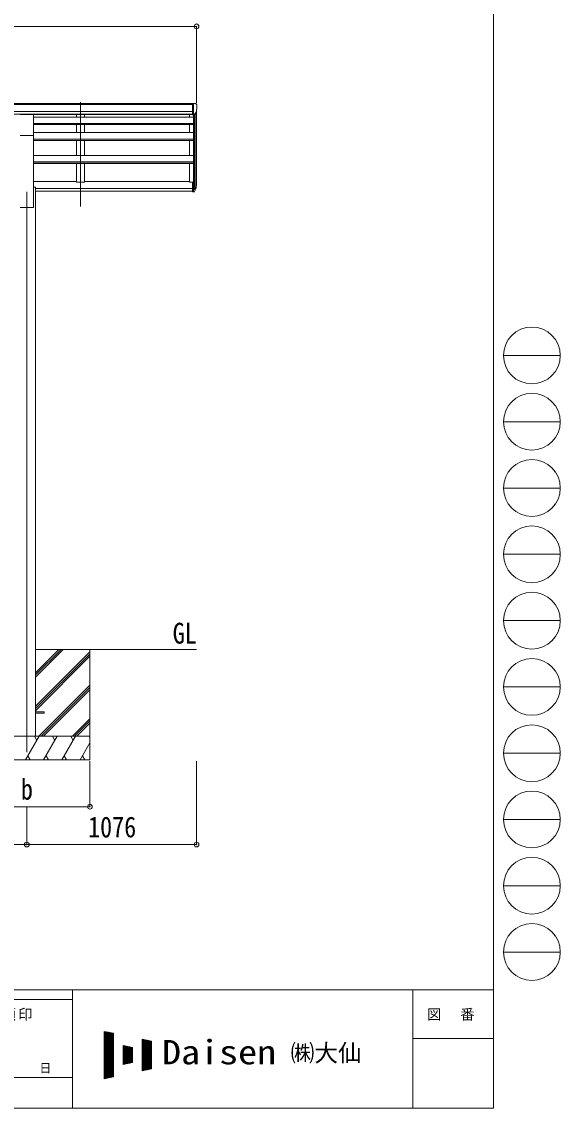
# Model space of a CAD drawing. Units: millimetres at full size, sheet at 1:30; details may follow other scales. Extents: x -8385 to 8479, y -5853 to 5787.
# Drawn here: x 5065 to 8479, y -5853 to 1032 of the extents above; entities that cross this region are included whole.
import ezdxf
from ezdxf.enums import TextEntityAlignment as Align

# ---------------------------------------------------------------- set-up
doc = ezdxf.new("R2010")
doc.units = ezdxf.units.MM
doc.header["$LTSCALE"] = 30
doc.header["$PDMODE"] = 32
doc.header["$PDSIZE"] = 30
for name, color, linetype, lineweight in [('0-0_0', 7, 'Continuous', 9), ('0-1_本体', 4, 'Continuous', 9), ('0-2_部品', 7, 'Continuous', 9), ('0-8_PARTS2', 2, 'Continuous', 9), ('0-A_寸法', 6, 'Continuous', 9), ('F-0_240', 7, 'Continuous', 9)]:
    doc.layers.add(name, color=color, linetype=linetype, lineweight=lineweight)
doc.styles.add('ＭＳ ゴシック', font='')
doc.styles.get('ＭＳ ゴシック').set_extended_font_data('MS Gothic')

msp = doc.modelspace()

# ---------------------------------------------------------------- linework, layer by layer
at = {"layer": '0-0_0'}
for p, q in [((5152.72, -2945.47), (6173.72, -2945.47)), ((5152.72, -3121.3), (5328.55, -2945.47)), ((5152.72, -3107.16), (5314.41, -2945.47)), ((5152.72, -3093.02), (5300.26, -2945.47)), ((5152.72, -3305.15), (5497.72, -2960.15)), ((5497.72, -2945.47), (5497.72, -3645.47)), ((5152.72, -3319.29), (5497.72, -2974.29)), ((5152.72, -3333.43), (5497.72, -2988.44)), ((5174.53, -3495.47), (5497.72, -3172.28)), ((5188.67, -3495.47), (5497.72, -3186.43)), ((5202.81, -3495.47), (5497.72, -3200.57)), ((5386.66, -3495.47), (5497.72, -3384.41)), ((5400.8, -3495.47), (5497.72, -3398.56)), ((5414.94, -3495.47), (5497.72, -3412.7)), ((5497.72, -3495.47), (4697.72, -3495.47)), ((5088.87, -3645.47), (5175.48, -3495.47)), ((5160.48, -3521.45), (5145.47, -3495.47)), ((5204.34, -3645.47), (5290.95, -3495.47)), ((5275.95, -3521.45), (5260.95, -3495.47)), ((5319.81, -3645.47), (5406.42, -3495.47)), ((5376.42, -3495.47), (5391.42, -3521.45)), ((5491.89, -3495.47), (5497.72, -3505.57)), ((5435.28, -3645.47), (5497.72, -3537.33)), ((4697.72, -3645.47), (5497.72, -3645.47)), ((5103.87, -3619.49), (5118.87, -3645.47)), ((5219.34, -3619.49), (5234.34, -3645.47)), ((5334.81, -3619.49), (5349.81, -3645.47)), ((5450.28, -3619.49), (5465.28, -3645.47))]:
    msp.add_line(p, q, dxfattribs=at)
at = {"layer": '0-1_本体'}
for p, q in [((1148.22, 512.95), (6147.22, 512.95)), ((1148.22, 507.59), (6147.22, 507.59)), ((1148.22, 464.08), (6147.22, 464.07)), ((1148.22, 446.41), (6147.22, 446.41)), ((5140.22, 443.91), (6147.22, 443.91)), ((6153.72, 428.17), (5140.22, 428.17)), ((5412.72, 443.95), (5412.72, 428.17)), ((5462.72, 443.95), (5462.72, 428.17)), ((6128.72, 443.62), (6128.72, 427.76)), ((6153.72, 442.57), (6153.72, 15.97)), ((6159.72, 442.05), (6159.72, -28.47)), ((6169.43, 457.4), (6169.43, -10.47)), ((6173.72, 13.8), (6173.72, 476.2)), ((5140.22, 386.48), (6153.72, 386.48)), ((5140.22, 384.79), (6153.72, 384.79)), ((5140.22, 380.38), (6153.72, 380.38)), ((5412.72, 380.38), (5412.72, 329.4)), ((5462.72, 380.38), (5462.72, 329.4)), ((6128.72, 380.38), (6128.72, 329.39)), ((5140.22, 329.39), (6153.72, 329.39)), ((5140.22, -145.47), (5140.22, 310.17)), ((5140.22, 288.74), (6153.72, 288.74)), ((5140.22, 287.05), (6153.72, 287.05)), ((5140.22, 280.33), (6153.88, 280.33)), ((5412.72, 280.35), (5412.72, 183.66)), ((5462.72, 280.35), (5462.72, 183.66)), ((6128.72, 280.33), (6128.72, 183.66)), ((5140.22, 183.66), (6153.72, 183.66)), ((6153.72, 144.19), (5140.22, 144.19)), ((6153.72, 142.51), (5140.22, 142.51)), ((6153.72, 133.47), (5140.22, 133.47)), ((5412.72, 133.47), (5412.72, 15.55)), ((5462.72, 133.47), (5462.72, 15.55)), ((6128.72, 133.47), (6128.72, 15.14)), ((5140.22, 20.35), (5412.72, 20.35)), ((5412.72, 15.55), (5462.72, 15.55)), ((5462.72, 20.35), (6128.72, 20.35)), ((6147.22, 15.14), (6128.72, 15.14)), ((5140.22, -15.47), (5152.72, -15.47)), ((5152.72, -15.47), (5152.72, -3495.46)), ((5152.72, -23.95), (6147.22, -23.95)), ((5152.72, -25.33), (6147.22, -25.33)), ((5152.72, -42.51), (6147.22, -42.51)), ((5055.22, -145.47), (5140.22, -145.47))]:
    msp.add_line(p, q, dxfattribs=at)
at = {"layer": '0-2_部品'}
for p, q in [((6147.22, 514.56), (6137.22, 514.47)), ((6137.22, 512.95), (6137.22, 514.47)), ((6147.22, 442.57), (6147.22, 514.56)), ((6165.72, 514.56), (6147.22, 514.56)), ((6153.72, 441.57), (6153.72, 514.56)), ((6165.72, 514.56), (6168.05, 514.41)), ((6168.81, 513.99), (6172.87, 508.18)), ((6175.72, 505.18), (6175.72, 504.56)), ((5055.22, 444.32), (5140.22, 444.32)), ((5140.22, 310.17), (5140.22, 444.32)), ((6147.22, 442.57), (6153.72, 442.57)), ((6153.72, 441.57), (6158.93, 441.89)), ((6161.34, 443.38), (6170.62, 459.45)), ((5055.22, 310.17), (5140.22, 310.17)), ((6147.22, 15.97), (6147.22, -45.09)), ((6147.22, 15.97), (6153.72, 15.97)), ((6153.72, 15.97), (6153.72, -45.91)), ((6147.22, -22.34), (6153.72, -22.34)), ((6147.22, -27.74), (6153.72, -27.74)), ((6147.22, -45.09), (6153.72, -45.09)), ((6153.72, -28.74), (6158.85, -28.74)), ((6153.72, -30.74), (6158.56, -30.74)), ((6153.72, -45.91), (6158.56, -45.91)), ((6160.15, -27.99), (6169.91, -9.58)), ((6171.33, -10.07), (6161.16, -29.24)), ((6168.74, -26.93), (6161.16, -44.41))]:
    msp.add_line(p, q, dxfattribs=at)
at = {"layer": '0-2_部品', "color": 4}
msp.add_line((5207.52, -3340.97), (5152.72, -3340.97), dxfattribs=at)
msp.add_lwpolyline([(5207.52, -3340.97), (5207.52, -3349.97), (5152.72, -3349.97)], dxfattribs=at)
at = {"layer": '0-2_部品'}
for centre, radius, start, end in [((6167.99, 513.41), 1, 35, 86.5), ((5973.72, 504.56), 202, 347.09739, 0), ((6172.72, 505.18), 3, 0, 87), ((6158.74, 444.88), 3, 273.5, 330), ((6040.5, 9.15), 133.22, 344.28698, 356.72013), ((6085.77, 16.38), 88.05, 342.78929, 2.77608), ((6085.06, 12.1), 89.07, 345.58812, 5.50424), ((6158.56, -27.74), 3, 270, 330), ((6158.56, -42.91), 3, 270, 330), ((6158.85, -27.24), 1.5, 270, 330)]:
    msp.add_arc(centre, radius, start, end, dxfattribs=at)
at = {"layer": '0-8_PARTS2'}
for p, q in [((5437.72, -139.27), (5437.72, 523.26)), ((5097.72, -45.47), (5097.72, -3595.47))]:
    msp.add_line(p, q, dxfattribs=at)
at = {"layer": '0-A_寸法'}
for p, q in [((1121.72, 1002.89), (6173.72, 1002.89)), ((6173.72, 1002.89), (6173.72, 518.71)), ((5497.72, -3941.86), (5497.72, -3652.89)), ((6173.72, -4181.84), (6173.72, -3652.89)), ((4697.72, -3941.86), (5497.72, -3941.86)), ((5097.72, -4181.84), (5097.72, -3941.86)), ((2197.72, -4181.84), (5097.72, -4181.84)), ((5097.72, -4181.84), (6173.72, -4181.84))]:
    msp.add_line(p, q, dxfattribs=at)
for p in [(6173.72, 1002.89), (5497.72, -3941.86), (5097.72, -4181.84), (6173.72, -4181.84)]:
    msp.add_point(p, dxfattribs=at)
at = {"layer": 'F-0_240', "color": 5}
for p, q in [((8054.55, 5787.34), (8054.55, -5852.66)), ((-8385.45, -5102.66), (8054.55, -5102.66)), ((-8385.45, -5162.66), (5387.79, -5162.66)), ((5387.79, -5102.66), (5387.79, -5852.66)), ((7544.54, -5102.66), (7544.54, -5852.66)), ((7544.54, -5410.16), (8054.55, -5410.16)), ((4547.79, -5657.66), (5387.79, -5657.66)), ((-8385.45, -5852.66), (8054.55, -5852.66))]:
    msp.add_line(p, q, dxfattribs=at)
at = {"layer": 'F-0_240', "color": 4}
for p, q in [((8118.66, -1082.66), (8478.66, -1082.66)), ((8118.66, -1502.66), (8478.66, -1502.66)), ((8118.66, -1922.66), (8478.66, -1922.66)), ((8118.66, -2342.66), (8478.66, -2342.66)), ((8118.66, -2762.66), (8478.66, -2762.66)), ((8118.66, -3182.66), (8478.66, -3182.66)), ((8118.66, -3602.66), (8478.66, -3602.66)), ((8118.66, -4022.66), (8478.66, -4022.66)), ((8118.66, -4442.66), (8478.66, -4442.66)), ((8118.66, -4862.66), (8478.66, -4862.66))]:
    msp.add_line(p, q, dxfattribs=at)
at = {"layer": 'F-0_240'}
for p, q in [((5587.75, -5365.26), (5647.75, -5377.76)), ((5587.75, -5365.26), (5587.75, -5665.26)), ((5587.75, -5368.08), (5601.3, -5368.08)), ((5589.53, -5664.89), (5589.53, -5365.63)), ((5592.53, -5664.26), (5592.53, -5366.25)), ((5595.53, -5663.64), (5595.53, -5366.88)), ((5598.53, -5663.01), (5598.53, -5367.5)), ((5601.53, -5662.39), (5601.53, -5368.13)), ((5604.53, -5661.76), (5604.53, -5368.75)), ((5607.53, -5661.14), (5607.53, -5369.38)), ((5610.53, -5660.51), (5610.53, -5370)), ((5587.75, -5371.08), (5615.7, -5371.08)), ((5587.75, -5374.08), (5630.1, -5374.08)), ((5587.75, -5377.08), (5644.5, -5377.08)), ((5587.75, -5380.08), (5647.75, -5380.08)), ((5587.75, -5383.08), (5647.75, -5383.08)), ((5587.75, -5386.08), (5647.75, -5386.08)), ((5587.75, -5389.08), (5647.75, -5389.08)), ((5587.75, -5392.08), (5647.75, -5392.08)), ((5587.75, -5395.08), (5647.75, -5395.08)), ((5587.75, -5398.08), (5647.75, -5398.08)), ((5587.75, -5401.08), (5647.75, -5401.08)), ((5587.75, -5404.08), (5647.75, -5404.08)), ((5587.75, -5407.08), (5647.75, -5407.08)), ((5587.75, -5410.08), (5647.75, -5410.08)), ((5587.75, -5413.08), (5647.75, -5413.08)), ((5587.75, -5416.08), (5647.75, -5416.08)), ((5587.75, -5419.08), (5647.75, -5419.08)), ((5587.75, -5422.08), (5647.75, -5422.08)), ((5587.75, -5425.08), (5647.75, -5425.08)), ((5587.75, -5428.08), (5647.75, -5428.08)), ((5587.75, -5431.08), (5647.75, -5431.08)), ((5587.75, -5434.08), (5647.75, -5434.08)), ((5587.75, -5437.08), (5647.75, -5437.08)), ((5613.53, -5659.89), (5613.53, -5370.63)), ((5616.53, -5659.26), (5616.53, -5371.25)), ((5619.53, -5658.64), (5619.53, -5371.88)), ((5622.53, -5658.01), (5622.53, -5372.5)), ((5625.53, -5657.39), (5625.53, -5373.13)), ((5628.53, -5656.76), (5628.53, -5373.75)), ((5631.53, -5656.14), (5631.53, -5374.38)), ((5634.53, -5655.51), (5634.53, -5375)), ((5637.53, -5654.89), (5637.53, -5375.63)), ((5640.53, -5654.26), (5640.53, -5376.25)), ((5643.53, -5653.64), (5643.53, -5376.88)), ((5646.53, -5653.01), (5646.53, -5377.5)), ((5647.75, -5377.76), (5647.75, -5652.76)), ((5827.75, -5415.26), (5887.75, -5427.76)), ((5827.75, -5415.26), (5827.75, -5615.26)), ((5827.75, -5416.08), (5831.7, -5416.08)), ((5827.75, -5419.08), (5846.1, -5419.08)), ((5827.75, -5422.08), (5860.5, -5422.08)), ((5827.75, -5425.08), (5874.9, -5425.08)), ((5827.75, -5428.08), (5887.75, -5428.08)), ((5827.75, -5431.08), (5887.75, -5431.08)), ((5827.75, -5434.08), (5887.75, -5434.08)), ((5827.75, -5437.08), (5887.75, -5437.08)), ((5829.53, -5614.89), (5829.53, -5415.63)), ((5832.53, -5614.26), (5832.53, -5416.25)), ((5835.53, -5613.64), (5835.53, -5416.88)), ((5838.53, -5613.01), (5838.53, -5417.5)), ((5841.53, -5612.39), (5841.53, -5418.13)), ((5844.53, -5611.76), (5844.53, -5418.75)), ((5847.53, -5611.14), (5847.53, -5419.38)), ((5850.53, -5610.51), (5850.53, -5420)), ((5853.53, -5609.89), (5853.53, -5420.63)), ((5856.53, -5609.26), (5856.53, -5421.25)), ((5859.53, -5608.64), (5859.53, -5421.88)), ((5862.53, -5608.01), (5862.53, -5422.5)), ((5865.53, -5607.39), (5865.53, -5423.13)), ((5868.53, -5606.76), (5868.53, -5423.75)), ((5871.53, -5606.14), (5871.53, -5424.38)), ((5874.53, -5605.51), (5874.53, -5425)), ((5877.53, -5604.89), (5877.53, -5425.63)), ((5880.53, -5604.26), (5880.53, -5426.25)), ((5883.53, -5603.64), (5883.53, -5426.88)), ((5886.53, -5603.01), (5886.53, -5427.5)), ((5887.75, -5427.76), (5887.75, -5602.76)), ((5587.75, -5440.08), (5647.75, -5440.08)), ((5587.75, -5443.08), (5647.75, -5443.08)), ((5587.75, -5446.08), (5647.75, -5446.08)), ((5587.75, -5449.08), (5647.75, -5449.08)), ((5587.75, -5452.08), (5647.75, -5452.08)), ((5587.75, -5455.08), (5647.75, -5455.08)), ((5587.75, -5458.08), (5647.75, -5458.08)), ((5587.75, -5461.08), (5647.75, -5461.08)), ((5587.75, -5464.08), (5647.75, -5464.08)), ((5587.75, -5467.08), (5647.75, -5467.08)), ((5587.75, -5470.08), (5647.75, -5470.08)), ((5587.75, -5473.08), (5647.75, -5473.08)), ((5587.75, -5476.08), (5647.75, -5476.08)), ((5587.75, -5479.08), (5647.75, -5479.08)), ((5587.75, -5482.08), (5647.75, -5482.08)), ((5587.75, -5485.08), (5647.75, -5485.08)), ((5587.75, -5488.08), (5647.75, -5488.08)), ((5587.75, -5491.08), (5647.75, -5491.08)), ((5587.75, -5494.08), (5647.75, -5494.08)), ((5587.75, -5497.08), (5647.75, -5497.08)), ((5587.75, -5500.08), (5647.75, -5500.08)), ((5587.75, -5503.08), (5647.75, -5503.08)), ((5587.75, -5506.08), (5647.75, -5506.08)), ((5707.75, -5455.26), (5767.75, -5467.76)), ((5707.75, -5455.26), (5707.75, -5575.26)), ((5707.75, -5458.08), (5721.3, -5458.08)), ((5707.75, -5461.08), (5735.7, -5461.08)), ((5707.75, -5464.08), (5750.1, -5464.08)), ((5707.75, -5467.08), (5764.5, -5467.08)), ((5707.75, -5470.08), (5767.75, -5470.08)), ((5707.75, -5473.08), (5767.75, -5473.08)), ((5707.75, -5476.08), (5767.75, -5476.08)), ((5707.75, -5479.08), (5767.75, -5479.08)), ((5707.75, -5482.08), (5767.75, -5482.08)), ((5707.75, -5485.08), (5767.75, -5485.08)), ((5707.75, -5488.08), (5767.75, -5488.08)), ((5707.75, -5491.08), (5767.75, -5491.08)), ((5707.75, -5494.08), (5767.75, -5494.08)), ((5707.75, -5497.08), (5767.75, -5497.08)), ((5707.75, -5500.08), (5767.75, -5500.08)), ((5707.75, -5503.08), (5767.75, -5503.08)), ((5707.75, -5506.08), (5767.75, -5506.08)), ((5709.53, -5574.89), (5709.53, -5455.63)), ((5712.53, -5574.26), (5712.53, -5456.25)), ((5715.53, -5573.64), (5715.53, -5456.88)), ((5718.53, -5573.01), (5718.53, -5457.5)), ((5721.53, -5572.39), (5721.53, -5458.13)), ((5724.53, -5571.76), (5724.53, -5458.75)), ((5727.53, -5571.14), (5727.53, -5459.38)), ((5730.53, -5570.51), (5730.53, -5460)), ((5733.53, -5569.89), (5733.53, -5460.63)), ((5736.53, -5569.26), (5736.53, -5461.25)), ((5739.53, -5568.64), (5739.53, -5461.88)), ((5742.53, -5568.01), (5742.53, -5462.5)), ((5745.53, -5567.39), (5745.53, -5463.13)), ((5748.53, -5566.76), (5748.53, -5463.75)), ((5751.53, -5566.14), (5751.53, -5464.38)), ((5754.53, -5565.51), (5754.53, -5465)), ((5757.53, -5564.89), (5757.53, -5465.63)), ((5760.53, -5564.26), (5760.53, -5466.25)), ((5763.53, -5563.64), (5763.53, -5466.88)), ((5766.53, -5563.01), (5766.53, -5467.5)), ((5767.75, -5467.76), (5767.75, -5562.76)), ((5827.75, -5440.08), (5887.75, -5440.08)), ((5827.75, -5443.08), (5887.75, -5443.08)), ((5827.75, -5446.08), (5887.75, -5446.08)), ((5827.75, -5449.08), (5887.75, -5449.08)), ((5827.75, -5452.08), (5887.75, -5452.08)), ((5827.75, -5455.08), (5887.75, -5455.08)), ((5827.75, -5458.08), (5887.75, -5458.08)), ((5827.75, -5461.08), (5887.75, -5461.08)), ((5827.75, -5464.08), (5887.75, -5464.08)), ((5827.75, -5467.08), (5887.75, -5467.08)), ((5827.75, -5470.08), (5887.75, -5470.08)), ((5827.75, -5473.08), (5887.75, -5473.08)), ((5827.75, -5476.08), (5887.75, -5476.08)), ((5827.75, -5479.08), (5887.75, -5479.08)), ((5827.75, -5482.08), (5887.75, -5482.08)), ((5827.75, -5485.08), (5887.75, -5485.08)), ((5827.75, -5488.08), (5887.75, -5488.08)), ((5827.75, -5491.08), (5887.75, -5491.08)), ((5827.75, -5494.08), (5887.75, -5494.08)), ((5827.75, -5497.08), (5887.75, -5497.08)), ((5827.75, -5500.08), (5887.75, -5500.08)), ((5827.75, -5503.08), (5887.75, -5503.08)), ((5827.75, -5506.08), (5887.75, -5506.08)), ((5587.75, -5509.08), (5647.75, -5509.08)), ((5587.75, -5512.08), (5647.75, -5512.08)), ((5587.75, -5515.08), (5647.75, -5515.08)), ((5587.75, -5518.08), (5647.75, -5518.08)), ((5587.75, -5521.08), (5647.75, -5521.08)), ((5587.75, -5524.08), (5647.75, -5524.08)), ((5587.75, -5527.08), (5647.75, -5527.08)), ((5587.75, -5530.08), (5647.75, -5530.08)), ((5587.75, -5533.08), (5647.75, -5533.08)), ((5587.75, -5536.08), (5647.75, -5536.08)), ((5587.75, -5539.08), (5647.75, -5539.08)), ((5587.75, -5542.08), (5647.75, -5542.08)), ((5587.75, -5545.08), (5647.75, -5545.08)), ((5587.75, -5548.08), (5647.75, -5548.08)), ((5587.75, -5551.08), (5647.75, -5551.08)), ((5587.75, -5554.08), (5647.75, -5554.08)), ((5587.75, -5557.08), (5647.75, -5557.08)), ((5587.75, -5560.08), (5647.75, -5560.08)), ((5587.75, -5563.08), (5647.75, -5563.08)), ((5587.75, -5566.08), (5647.75, -5566.08)), ((5587.75, -5569.08), (5647.75, -5569.08)), ((5587.75, -5572.08), (5647.75, -5572.08)), ((5587.75, -5575.08), (5647.75, -5575.08)), ((5707.75, -5509.08), (5767.75, -5509.08)), ((5707.75, -5512.08), (5767.75, -5512.08)), ((5707.75, -5515.08), (5767.75, -5515.08)), ((5707.75, -5518.08), (5767.75, -5518.08)), ((5707.75, -5521.08), (5767.75, -5521.08)), ((5707.75, -5524.08), (5767.75, -5524.08)), ((5707.75, -5527.08), (5767.75, -5527.08)), ((5707.75, -5530.08), (5767.75, -5530.08)), ((5707.75, -5533.08), (5767.75, -5533.08)), ((5707.75, -5536.08), (5767.75, -5536.08)), ((5707.75, -5539.08), (5767.75, -5539.08)), ((5707.75, -5542.08), (5767.75, -5542.08)), ((5707.75, -5545.08), (5767.75, -5545.08)), ((5707.75, -5548.08), (5767.75, -5548.08)), ((5707.75, -5551.08), (5767.75, -5551.08)), ((5707.75, -5554.08), (5767.75, -5554.08)), ((5707.75, -5557.08), (5767.75, -5557.08)), ((5707.75, -5560.08), (5767.75, -5560.08)), ((5707.75, -5575.26), (5767.75, -5562.76)), ((5707.75, -5563.08), (5766.2, -5563.08)), ((5707.75, -5566.08), (5751.8, -5566.08)), ((5707.75, -5569.08), (5737.4, -5569.08)), ((5707.75, -5572.08), (5723, -5572.08)), ((5707.75, -5575.08), (5708.6, -5575.08)), ((5827.75, -5509.08), (5887.75, -5509.08)), ((5827.75, -5512.08), (5887.75, -5512.08)), ((5827.75, -5515.08), (5887.75, -5515.08)), ((5827.75, -5518.08), (5887.75, -5518.08)), ((5827.75, -5521.08), (5887.75, -5521.08)), ((5827.75, -5524.08), (5887.75, -5524.08)), ((5827.75, -5527.08), (5887.75, -5527.08)), ((5827.75, -5530.08), (5887.75, -5530.08)), ((5827.75, -5533.08), (5887.75, -5533.08)), ((5827.75, -5536.08), (5887.75, -5536.08)), ((5827.75, -5539.08), (5887.75, -5539.08)), ((5827.75, -5542.08), (5887.75, -5542.08)), ((5827.75, -5545.08), (5887.75, -5545.08)), ((5827.75, -5548.08), (5887.75, -5548.08)), ((5827.75, -5551.08), (5887.75, -5551.08)), ((5827.75, -5554.08), (5887.75, -5554.08)), ((5827.75, -5557.08), (5887.75, -5557.08)), ((5827.75, -5560.08), (5887.75, -5560.08)), ((5827.75, -5563.08), (5887.75, -5563.08)), ((5827.75, -5566.08), (5887.75, -5566.08)), ((5827.75, -5569.08), (5887.75, -5569.08)), ((5827.75, -5572.08), (5887.75, -5572.08)), ((5827.75, -5575.08), (5887.75, -5575.08)), ((5587.75, -5578.08), (5647.75, -5578.08)), ((5587.75, -5581.08), (5647.75, -5581.08)), ((5587.75, -5584.08), (5647.75, -5584.08)), ((5587.75, -5587.08), (5647.75, -5587.08)), ((5587.75, -5590.08), (5647.75, -5590.08)), ((5587.75, -5593.08), (5647.75, -5593.08)), ((5587.75, -5596.08), (5647.75, -5596.08)), ((5587.75, -5599.08), (5647.75, -5599.08)), ((5587.75, -5602.08), (5647.75, -5602.08)), ((5587.75, -5605.08), (5647.75, -5605.08)), ((5587.75, -5608.08), (5647.75, -5608.08)), ((5587.75, -5611.08), (5647.75, -5611.08)), ((5587.75, -5614.08), (5647.75, -5614.08)), ((5587.75, -5617.08), (5647.75, -5617.08)), ((5587.75, -5620.08), (5647.75, -5620.08)), ((5587.75, -5623.08), (5647.75, -5623.08)), ((5587.75, -5626.08), (5647.75, -5626.08)), ((5587.75, -5629.08), (5647.75, -5629.08)), ((5587.75, -5632.08), (5647.75, -5632.08)), ((5587.75, -5635.08), (5647.75, -5635.08)), ((5587.75, -5638.08), (5647.75, -5638.08)), ((5587.75, -5641.08), (5647.75, -5641.08)), ((5587.75, -5644.08), (5647.75, -5644.08)), ((5827.75, -5578.08), (5887.75, -5578.08)), ((5827.75, -5581.08), (5887.75, -5581.08)), ((5827.75, -5584.08), (5887.75, -5584.08)), ((5827.75, -5587.08), (5887.75, -5587.08)), ((5827.75, -5590.08), (5887.75, -5590.08)), ((5827.75, -5593.08), (5887.75, -5593.08)), ((5827.75, -5596.08), (5887.75, -5596.08)), ((5827.75, -5599.08), (5887.75, -5599.08)), ((5827.75, -5602.08), (5887.75, -5602.08)), ((5887.75, -5602.76), (5827.75, -5615.26)), ((5827.75, -5605.08), (5876.6, -5605.08)), ((5827.75, -5608.08), (5862.2, -5608.08)), ((5827.75, -5611.08), (5847.8, -5611.08)), ((5827.75, -5614.08), (5833.4, -5614.08)), ((5587.75, -5647.08), (5647.75, -5647.08)), ((5587.75, -5650.08), (5647.75, -5650.08)), ((5647.75, -5652.76), (5587.75, -5665.26)), ((5587.75, -5653.08), (5646.2, -5653.08)), ((5587.75, -5656.08), (5631.8, -5656.08)), ((5587.75, -5659.08), (5617.4, -5659.08)), ((5587.75, -5662.08), (5603, -5662.08)), ((5587.75, -5665.08), (5588.6, -5665.08))]:
    msp.add_line(p, q, dxfattribs=at)
at = {"layer": 'F-0_240', "color": 4}
for centre in [(8298.66, -1082.66), (8298.66, -1502.66), (8298.66, -1922.66), (8298.66, -2342.66), (8298.66, -2762.66), (8298.66, -3182.66), (8298.66, -3602.66), (8298.66, -4022.66), (8298.66, -4442.66), (8298.66, -4862.66)]:
    msp.add_circle(centre, 180, dxfattribs=at)

# ---------------------------------------------------------------- texts
at = {"layer": '0-0_0', "style": 'ＭＳ ゴシック', "width": 0.85}
msp.add_text('GL', height=132, dxfattribs=at).set_placement((6022.18, -2947.91), align=Align.BOTTOM_LEFT)
at = {"layer": '0-A_寸法', "color": 7, "style": 'ＭＳ ゴシック', "width": 0.85}
for s, p in [('b', (5060.22, -3936.86)), ('1076', (5485.72, -4175.84))]:
    msp.add_text(s, height=132, dxfattribs=at).set_placement(p, align=Align.BOTTOM_LEFT)
at = {"layer": 'F-0_240', "style": 'ＭＳ ゴシック', "width": 1.15}
msp.add_text('Daisen', height=154, dxfattribs=at).set_placement((5954.61, -5620.26), align=Align.BOTTOM_LEFT)
at = {"layer": 'F-0_240', "style": 'ＭＳ ゴシック'}
for s, height, p in [('㈱大仙\u3000', 110, (6770.01, -5590.26)), ('年\u3000\u3000月\u3000\u3000日', 54.99, (4727.79, -5642.66))]:
    msp.add_text(s, height=height, dxfattribs=at).set_placement(p, align=Align.BOTTOM_LEFT)
at = {"layer": 'F-0_240', "char_height": 65.98, "attachment_point": 7, "style": 'ＭＳ ゴシック'}
for s, insert in [('\\T1.17;御受領印', (4727.79, -5297.66)), ('\\T1.17;図\u3000番', (7634.54, -5297.66))]:
    msp.add_mtext(s, dxfattribs=dict(at, insert=insert))

doc.saveas('drawing.dxf')
